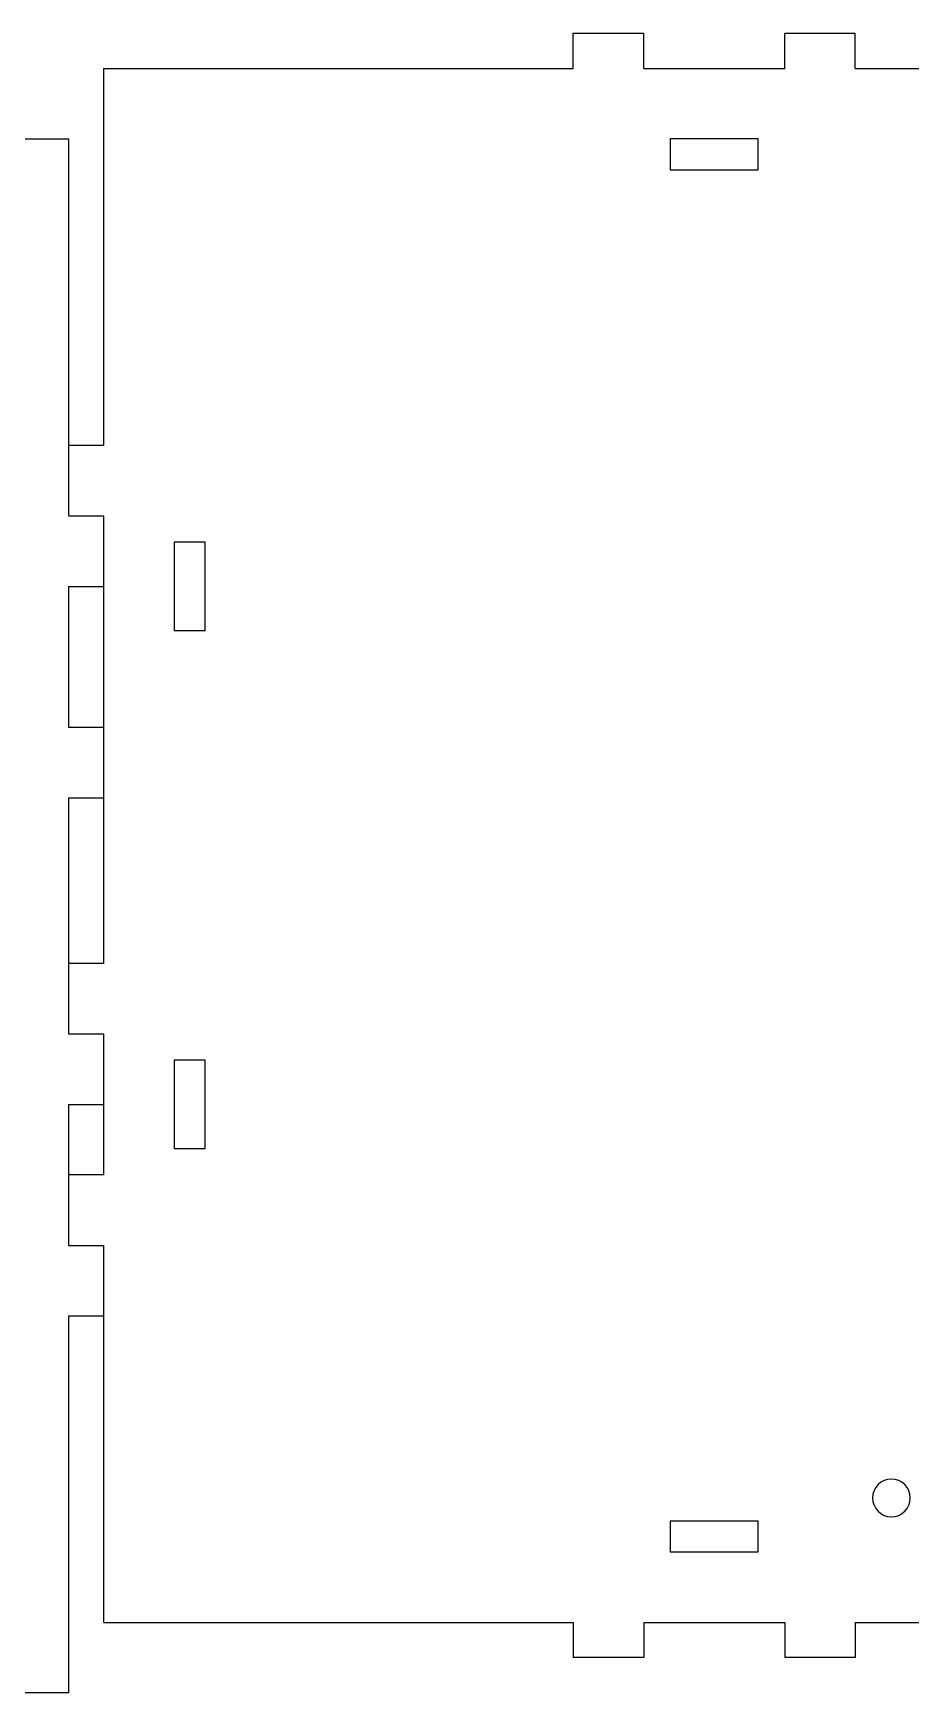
# Model space of a CAD drawing. Header units: inches. Extents: x 524 to 973, y 13 to 166.
# Drawn here: x 743.9 to 822.9, y 16.1 to 165.6 of the extents above; entities that cross this region are included whole.
import ezdxf

# ---------------------------------------------------------------- set-up
doc = ezdxf.new("R2010")
doc.units = ezdxf.units.IN
doc.header["$MEASUREMENT"] = 0
doc.layers.get('0').update_dxf_attribs({"true_color": 0xff5454})

msp = doc.modelspace()

# ---------------------------------------------------------------- linework, layer by layer
for p, q in [((792.54, 165.63, 0), (798.89, 165.63, 0)), ((792.54, 162.45, 0), (792.54, 165.63, 0)), ((798.89, 162.45, 0), (798.89, 165.63, 0)), ((811.59, 165.63, 0), (817.94, 165.63, 0)), ((811.59, 162.45, 0), (811.59, 165.63, 0)), ((817.94, 162.45, 0), (817.94, 165.63, 0)), ((750.24, 162.45, 0), (792.54, 162.45, 0)), ((750.24, 128.49, 0), (750.24, 162.45, 0)), ((798.89, 162.45, 0), (811.59, 162.45, 0)), ((817.94, 162.45, 0), (847.54, 162.45, 0)), ((704.76, 156.1, 0), (747.06, 156.1, 0)), ((747.06, 156.1, 0), (747.06, 128.49, 0)), ((801.27, 156.1, 0), (801.27, 153.33, 0)), ((809.21, 156.1, 0), (801.27, 156.1, 0)), ((809.21, 153.33, 0), (809.21, 156.1, 0)), ((801.27, 153.33, 0), (809.21, 153.33, 0)), ((747.06, 128.49, 0), (747.06, 122.14, 0)), ((750.24, 128.49, 0), (747.06, 128.49, 0)), ((747.06, 122.14, 0), (750.24, 122.14, 0)), ((750.24, 120.92, 0), (750.24, 122.14, 0)), ((750.24, 115.79, 0), (750.24, 120.92, 0)), ((756.59, 119.76, 0), (756.59, 111.82, 0)), ((759.37, 119.76, 0), (756.59, 119.76, 0)), ((759.37, 111.82, 0), (759.37, 119.76, 0)), ((747.06, 115.79, 0), (747.06, 103.09, 0)), ((747.06, 115.79, 0), (750.24, 115.79, 0)), ((750.24, 109.44, 0), (750.24, 115.79, 0)), ((756.59, 111.82, 0), (759.37, 111.82, 0)), ((750.24, 103.09, 0), (750.24, 109.44, 0)), ((747.06, 103.09, 0), (750.24, 103.09, 0)), ((750.24, 96.74, 0), (750.24, 103.09, 0)), ((747.06, 96.74, 0), (747.06, 81.82, 0)), ((747.06, 96.74, 0), (750.24, 96.74, 0)), ((750.24, 81.82, 0), (750.24, 96.74, 0)), ((747.06, 81.82, 0), (747.06, 75.47, 0)), ((750.24, 81.82, 0), (747.06, 81.82, 0)), ((747.06, 75.47, 0), (750.24, 75.47, 0)), ((750.24, 69.12, 0), (750.24, 75.47, 0)), ((756.59, 73.09, 0), (756.59, 65.15, 0)), ((759.37, 73.09, 0), (756.59, 73.09, 0)), ((759.37, 65.15, 0), (759.37, 73.09, 0)), ((747.06, 69.12, 0), (747.06, 62.77, 0)), ((747.06, 69.12, 0), (750.24, 69.12, 0)), ((750.24, 62.77, 0), (750.24, 69.12, 0)), ((756.59, 65.15, 0), (759.37, 65.15, 0)), ((747.06, 62.77, 0), (747.06, 56.42, 0)), ((750.24, 62.77, 0), (747.06, 62.77, 0)), ((747.06, 56.42, 0), (750.24, 56.42, 0)), ((750.24, 50.07, 0), (750.24, 56.42, 0)), ((747.06, 50.07, 0), (747.06, 16.1, 0)), ((747.06, 50.07, 0), (750.24, 50.07, 0)), ((750.24, 22.45, 0), (750.24, 50.07, 0)), ((801.27, 31.58, 0), (801.27, 28.8, 0)), ((809.21, 31.58, 0), (801.27, 31.58, 0)), ((809.21, 28.8, 0), (809.21, 31.58, 0)), ((801.27, 28.8, 0), (809.21, 28.8, 0)), ((750.24, 22.45, 0), (792.54, 22.45, 0)), ((792.54, 22.45, 0), (792.54, 19.28, 0)), ((798.89, 22.45, 0), (811.59, 22.45, 0)), ((798.89, 22.45, 0), (798.89, 19.28, 0)), ((811.59, 22.45, 0), (811.59, 19.28, 0)), ((817.94, 22.45, 0), (817.94, 19.28, 0)), ((817.94, 22.45, 0), (902.54, 22.45, 0)), ((798.89, 19.28, 0), (792.54, 19.28, 0)), ((817.94, 19.28, 0), (811.59, 19.28, 0)), ((747.06, 16.1, 0), (734.76, 16.1, 0))]:
    msp.add_line(p, q)
at = {"extrusion": (-1.03744e-14, -4.3409e-10, -1)}
msp.add_circle((-821.2, 33.66, 0), 1.7, dxfattribs=at)

doc.saveas('drawing.dxf')
